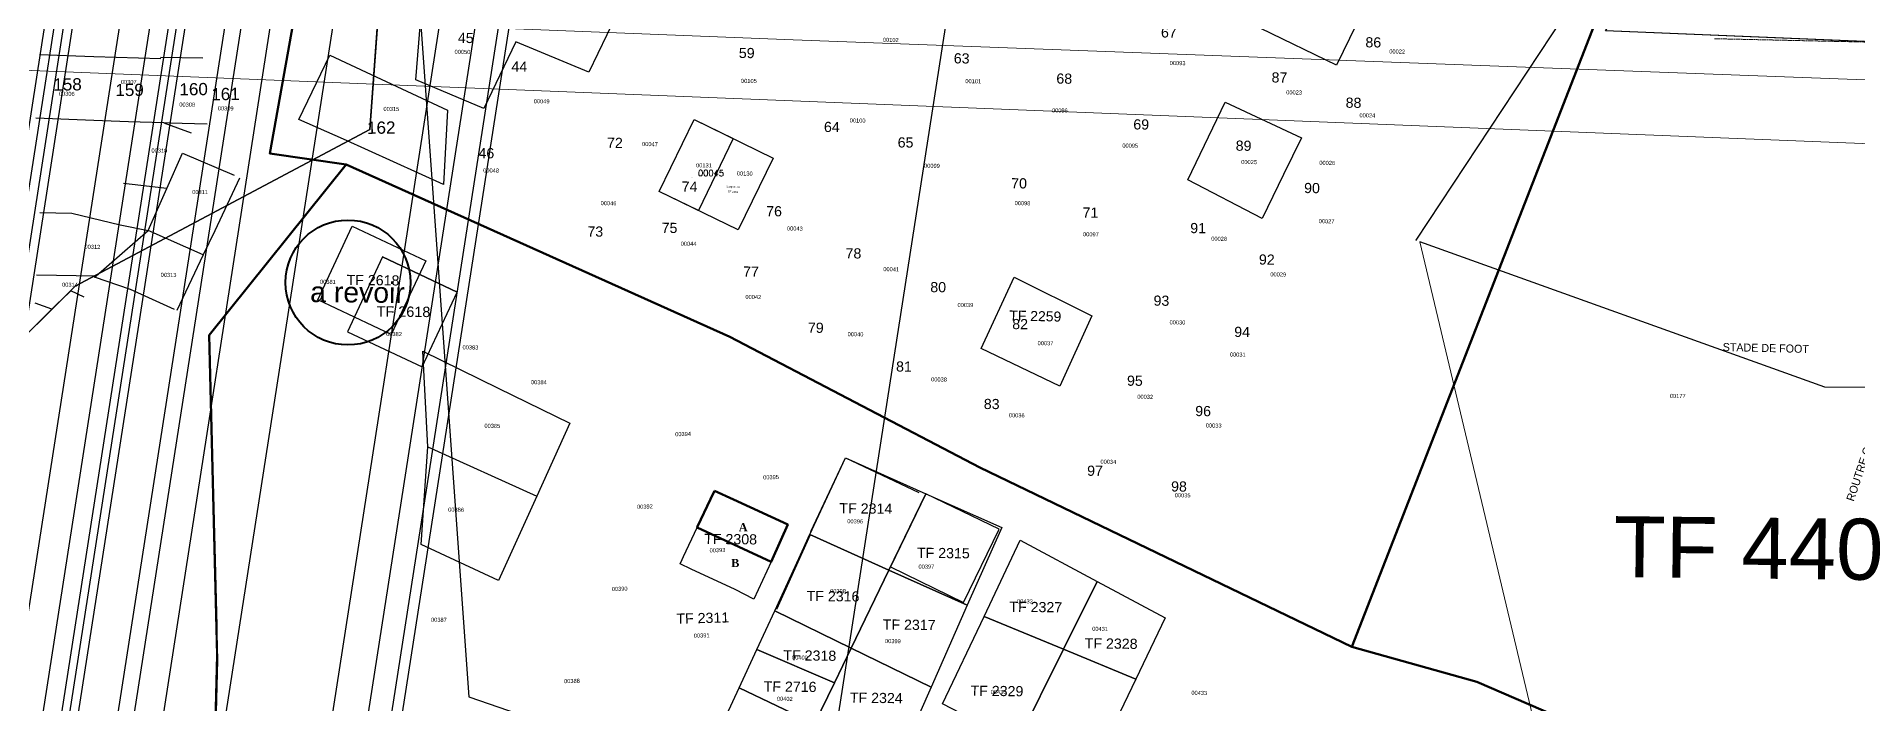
# Model space of a CAD drawing. Header units: metres. Extents: x 0 to 1324930, y 0 to 1631912.
# Drawn here: x 253412.4 to 253860.4, y 1628367.9 to 1628531.9 of the extents above; entities that cross this region are included whole.
import ezdxf
from ezdxf.enums import TextEntityAlignment as Align

# ---------------------------------------------------------------- set-up
doc = ezdxf.new("R2010")
doc.units = ezdxf.units.M
doc.header["$MEASUREMENT"] = 0
doc.linetypes.add('DGN Style 5', pattern=[0.071426, 0.030611, -0.040815])
for name, color, linetype in [('A_revoir_geometrie_aberrante', 7, 'Continuous'), ('A_revoir_niveau_0', 7, 'Continuous'), ('historique_numero_parcelle', 7, 'Continuous'), ('limites_parcelles', 7, 'Continuous'), ('limites_sections', 7, 'Continuous'), ('limites_tf', 7, 'Continuous'), ('numero_lot', 7, 'Continuous'), ('numero_parcelle', 7, 'Continuous'), ('toponymie', 7, 'Continuous')]:
    doc.layers.add(name, color=color, linetype=linetype)
for name, color, linetype, lineweight in [('ASSIETTE IMMAT', 7, 'Continuous', 0), ('Bat-dur', 7, 'Continuous', 0), ('Div_Cont', 7, 'Continuous', 0), ('emprise_ht_pik_rufisque', 7, 'Continuous', 0), ('Limite L D TF', 5, 'Continuous', 13), ('Limite M  et R TF', 1, 'Continuous', 30), ('LimiteTF', 4, 'Continuous', 13), ('Légendes', 7, 'Continuous', 0), ('Numero_TF', 7, 'Continuous', 0), ('POTEAU H.T', 1, 'Continuous', 30), ('ROUTE BITUME', 4, 'Continuous', 30), ('superficie occpee par la SENELEC', 6, 'Continuous', 40)]:
    doc.layers.add(name, color=color, linetype=linetype, lineweight=lineweight)
doc.layers.add('Lignes HT Vectorisées', color=6, linetype='Continuous', lineweight=0, true_color=0xff00ff)
doc.styles.add('CovaListArial', font='FANCY.shx', dxfattribs={"height": 2.116667})
doc.styles.get("Standard").update_dxf_attribs({"font": 'txt.shx'})
doc.styles.add('Style-Arial', font='arial.ttf')
doc.styles.add('Style-Bodoni MT', font='BOD_R.TTF')
doc.styles.add('Style-txt', font='txt.shx')
pattern_1 = [(45, (36.67852, -6.89012), (-0.06187319, 0.06187319), [])]

# ---------------------------------------------------------------- blocks, each defined once
blk = doc.blocks.new('*U86')
at = {"layer": 'LimiteTF', "color": 5, "linetype": 'Continuous', "lineweight": 30}
for p, q in [((-2.795924, 9.377816), (-1.300355, 11.471031)), ((-1.300355, 11.471031), (-1.18072, 11.505284)), ((-1.180721, 11.505284), (11.887851, 6.092053)), ((-7.882678, 0.965442), (-2.800132, 9.371423)), ((11.877272, 5.903575), (10.074816, 5.384165)), ((10.040383, 5.366438), (-1.650024, -3.901211)), ((-8.478423, 0.224024), (-7.890358, 0.954473)), ((-11.943946, -9.587295), (-8.494838, 0.194568)), ((-6.309421, -11.50523), (-11.88022, -9.715757))]:
    blk.add_line(p, q, dxfattribs=at)
at = {"layer": 'LimiteTF', "color": 5, "linetype": 'Continuous', "lineweight": 30, "flags": 128}
blk.add_lwpolyline([(-1.716286, -3.922762), (-2.69315, -3.8823), (-2.69315, -3.8823), (-6.188048, -11.451939)], dxfattribs=at)
at = {"layer": 'LimiteTF', "color": 5, "linetype": 'Continuous', "lineweight": 30, "extrusion": (0, 0, -1)}
for centre, start, end in [((2.714558, 9.319682), 31.158609, 35.545201), ((-11.849582, 5.999665), 112.500193, 253.924715), ((8.400529, 0.161314), 19.422769, 38.836618), ((1.712147, -3.822848), 231.594142, 272.371842), ((11.849637, -9.620549), 287.80825, 19.422769)]:
    blk.add_arc(centre, 0.1, start, end, dxfattribs=at)
at = {"layer": 'LimiteTF', "color": 5, "linetype": 'Continuous', "lineweight": 30}
blk.add_arc((10.102506, 5.288075), 0.1, 106.075285, 128.405858, dxfattribs=at)
blk = doc.blocks.new('*U87')
at = {"layer": 'LimiteTF', "color": 5, "linetype": 'Continuous', "lineweight": 30}
for p, q in [((-5.654, -4.012), (-0.324, 4.33)), ((5.654, 0.687), (4.45, -4.33)), ((4.45, -4.33), (-5.654, -4.012))]:
    blk.add_line(p, q, dxfattribs=at)
blk = doc.blocks.new('*U88')
at = {"layer": 'LimiteTF', "color": 5, "linetype": 'Continuous', "lineweight": 30}
for p, q in [((-11.35945, -5.2785), (-2.27945, 8.7825)), ((6.24155, 3.5905), (-2.28145, 8.7845)), ((11.33455, 1.6155), (6.24155, 3.5885)), ((11.35955, 1.6235), (7.70655, -8.7625)), ((-1.26745, -8.7845), (-11.26645, -5.3175)), ((7.70655, -8.7625), (-1.26745, -8.7845))]:
    blk.add_line(p, q, dxfattribs=at)
blk = doc.blocks.new('*U85')
at = {"layer": 'LimiteTF', "color": 5, "linetype": 'Continuous', "lineweight": 30, "xscale": 10, "yscale": 10, "zscale": 10, "rotation": 359.3981}
for name, p in [('*U86', (96.339031, -0.393689)), ('*U88', (-102.315849, -12.475498)), ('*U87', (-112.926739, 26.953145))]:
    blk.add_blockref(name, p, dxfattribs=at)
blk = doc.blocks.new('*U91')
at = {"layer": 'Numero_TF', "color": 4, "linetype": 'Continuous', "lineweight": 30}
for p, q in [((-13.301083, -4.795525, -0.000028), (-4.800456, 13.306175, -0.000028)), ((-4.800456, 13.306175, -0.000028), (13.301139, 4.795549, -0.000028)), ((13.301139, 4.795549, -0.000028), (4.800513, -13.306151, -0.000028)), ((4.800513, -13.306151, -0.000028), (-13.301083, -4.795525, -0.000028))]:
    blk.add_line(p, q, dxfattribs=at)
at = {"layer": 'Numero_TF', "color": 4, "linetype": 'Continuous', "lineweight": 0, "style": 'Style-Arial'}
blk.add_text('TF 2618', height=2.5, rotation=359.3981, dxfattribs=at).set_placement((-6.199293, 1.37186, -0.000028), align=Align.TOP_LEFT)
blk = doc.blocks.new('*U92')
at = {"layer": 'Numero_TF', "color": 4, "linetype": 'Continuous', "lineweight": 30}
for p, q in [((-13.301178, -9.050845, -0.000028), (-4.800552, 9.050855, -0.000028)), ((-4.800552, 9.050855, -0.000028), (13.301149, 0.550229, -0.000028))]:
    blk.add_line(p, q, dxfattribs=at)
at = {"layer": 'Numero_TF', "color": 4, "linetype": 'Continuous', "lineweight": 0, "style": 'Style-Arial'}
blk.add_text('TF 2314', height=2.5, rotation=359.3981, dxfattribs=at).set_placement((-6.244648, -2.052617, -0.000028), align=Align.TOP_LEFT)
blk = doc.blocks.new('*U90')
at = {"layer": 'Numero_TF', "color": 4, "linetype": 'Continuous', "lineweight": 30}
for name, p in [('*U91', (-60.6442, 24.2283)), ('*U92', (60.64415, -28.48365))]:
    blk.add_blockref(name, p, dxfattribs=at)
blk = doc.blocks.new('*U103')
at = {"lineweight": 0, "ltscale": 10}
h = blk.add_hatch(dxfattribs=at)
h.set_pattern_fill('ANSI31', color=2, pattern_type=2)
h.set_pattern_definition(pattern_1)
h.paths.add_polyline_path([(4.94, -2.412), (-2.145, -8.585), (-0.574, -9.206), (1.715, -7.211)])
h.paths.add_polyline_path([(0.482, -6.761), (0.482, -6.783), (0.482, -6.806), (0.391, -6.837), (0.393, -7.107, -0.416456), (0.414, -7.128, -1), (0.373, -7.128, -0.411975), (0.393, -7.107), (0.391, -6.837), (0.301, -6.868), (0.3, -6.845), (0.3, -6.822)])
h.paths.add_polyline_path([(0.672, -6.637), (1.687, -6.629), (1.685, -6.315), (0.669, -6.322)], flags=9)
h = blk.add_hatch(dxfattribs=at)
h.set_pattern_fill('ANSI31', color=2, pattern_type=2)
h.set_pattern_definition(pattern_1)
h.paths.add_polyline_path([(1.283, -7.854), (1.715, -7.211), (-0.574, -9.206), (-0.358, -9.291)])
h = blk.add_hatch(dxfattribs=at)
h.set_pattern_fill('ANSI31', color=2, pattern_type=2)
h.set_pattern_definition(pattern_1)
h.paths.add_polyline_path([(0.838, -8.517), (1.283, -7.854), (-0.358, -9.291), (-0.141, -9.377)])
h = blk.add_hatch(dxfattribs=at)
h.set_pattern_fill('ANSI31', color=2, pattern_type=2)
h.set_pattern_definition(pattern_1)
h.paths.add_polyline_path([(0.7, -8.722), (0.838, -8.517), (-0.141, -9.377), (0.094, -9.469)])
at = {"color": 2, "lineweight": 0, "ltscale": 10, "flags": 128}
for points in [[(1.302, 7.506), (-1.336, 8.97), (-0.874, 8.838), (-0.974, 8.669)], [(3.849, 5.167), (6.767, 3.974), (6.518, 4.194), (6.438, 4.043)]]:
    blk.add_lwpolyline(points, dxfattribs=at)
for points in [[(-0.132, 4.963), (-4.986, -7.463), (0.094, -9.469), (0.7, -8.722), (6.186, -0.559), (2.13, 4.775), (0.716, 5.209), (0.386, 4.827), (-0.132, 4.963)], [(2.952, 3.695), (2.13, 4.775), (0.716, 5.209), (0.386, 4.827), (-0.132, 4.963), (-3.081, -2.587), (-2.329, -1.333), (-0.811, -2.417), (2.952, 3.695)], [(3.292, 4.247), (3.663, 4.078), (-0.466, -2.658), (0.125, -3.103), (-1.102, -5.151), (-1.089, -5.877), (-1.677, -6.082), (-4.129, -4.331), (-2.329, -1.333), (-0.811, -2.417), (3.292, 4.247)], [(3.216, 3.348), (-0.466, -2.658), (0.125, -3.103), (-1.102, -5.151), (-1.089, -5.877), (-1.677, -6.082), (-3.843, -4.536), (-4.986, -7.463), (-2.145, -8.585), (0.094, -9.469), (0.7, -8.722), (4.94, -2.412), (6.186, -0.559), (3.216, 3.348)]]:
    blk.add_lwpolyline(points, close=True, dxfattribs=at)
at = {"layer": 'Bat-dur', "color": 2, "lineweight": 0, "ltscale": 10, "flags": 128}
for points in [[(-2.244, 5.545), (-1.992, 6.401), (-1.766, 6.888), (0.834, 5.364), (0.674, 4.997), (0.321, 4.845), (-0.133, 4.961), (-2.244, 5.545)], [(-2.244, 5.545), (-1.992, 6.401), (-1.766, 6.888), (0.834, 5.364), (0.674, 4.997), (0.321, 4.845), (-0.133, 4.961), (-2.244, 5.545)], [(-2.244, 5.545), (-1.992, 6.401), (-1.766, 6.888), (0.834, 5.364), (0.674, 4.997), (0.321, 4.845), (-0.133, 4.961), (-2.244, 5.545)], [(-1.964, 5.468), (-0.133, 4.961)]]:
    blk.add_lwpolyline(points, dxfattribs=at)
at = {"layer": 'POTEAU H.T', "color": 2, "lineweight": 0, "ltscale": 10, "const_width": 0.03, "flags": 128}
for points in [[(7.365, -0.3), (-4.028, -10.225)], [(7.365, -2.289), (-1.744, -10.225)], [(-1.426, -10.225), (7.365, -2.532)], [(7.365, -2.782), (-1.107, -10.225)], [(0.851, -10.225), (7.365, -4.525)]]:
    blk.add_lwpolyline(points, dxfattribs=at)
at = {"layer": 'ROUTE BITUME', "color": 2, "lineweight": 0, "ltscale": 10, "flags": 128}
for points in [[(-2.815, 10.24), (-0.768, 9.122), (3.276, 6.945), (7.365, 5.075)], [(7.365, 4.088), (2.889, 6.156), (-1.159, 8.278), (-3.224, 9.428)], [(-3.125, 9.588), (-1.067, 8.439), (2.955, 6.325), (7.365, 4.286)], [(7.365, 3.295), (2.607, 5.485), (-1.461, 7.623), (-2.549, 8.206), (-3.592, 8.787)], [(-2.472, 7.846), (-3.254, 4.807), (-4.01, 1.999), (-4.533, -0.048), (-5.658, -4.345), (-7.38, -10.225)], [(-6.755, -10.225), (-5.137, -4.589), (-4.069, -0.456), (-3.467, 1.873), (-2.761, 4.608), (-2.059, 7.324)]]:
    blk.add_lwpolyline(points, dxfattribs=at)
at = {"layer": 'ROUTE BITUME', "color": 2, "lineweight": 0, "ltscale": 10}
for centre, radius, start, end in [((-3.263, 7.864), 0.792, 358.6804, 25.6143), ((-1.172, 6.298), 1.356, 102.3012, 130.8488)]:
    blk.add_arc(centre, radius, start, end, dxfattribs=at)
at = {"color": 2, "lineweight": 0, "char_height": 0.14739, "width": 3.72528, "attachment_point": 1}
for s, insert, rotation in [('\\fTimes New Roman|b0|i0|c00|p23;RN1 VERS DAKAR', (-0.282, 8.645), 330.9169), ('\\fTimes New Roman|b0|i0|c00|p23;ROUTE BITUMEE', (-2.957, 5.07), 75.4671), ('\\fTimes New Roman|b0|i0|c00|p23;RN1 VERS THIES', (3.958, 5.342), 337.9525), ('\\fTimes New Roman|b0|i0|c00|p23;ROUTE BITUMEE', (-5.111, -2.96), 75.4671)]:
    blk.add_mtext(s, dxfattribs=dict(at, insert=insert, rotation=rotation))
at = {"color": 2, "lineweight": 0, "char_height": 0.21167, "attachment_point": 4, "line_spacing_factor": 0.6, "style": 'CovaListArial'}
for s, insert in [('\\fArial|b0|i0|c00|p39;B.3', (0.74, 5.402)), ('\\fArial|b0|i0|c00|p39;B.1', (-0.15, 5.109)), ('\\fArial|b0|i0|c00|p39;B.4', (2.201, 4.982)), ('\\fArial|b0|i0|c00|p39;B.2', (0.49, 4.64)), ('\\fArial|b0|i0|c00|p39;B.5', (6.278, -0.436)), ('\\fArial|b0|i0|c00|p39;B.6', (5.033, -2.289)), ('\\fArial|b0|i0|c00|p39;B.10', (-5.493, -7.593)), ('\\fArial|b0|i0|c00|p39;B.7', (0.948, -8.573)), ('\\fArial|b0|i0|c00|p39;B.9', (-2.784, -8.675)), ('\\fArial|b0|i0|c00|p39;B.8', (0.31, -9.426))]:
    blk.add_mtext(s, dxfattribs=dict(at, insert=insert))
at = {"color": 2, "lineweight": 0, "char_height": 0.30001, "attachment_point": 7, "line_spacing_factor": 0.6}
for s, insert, rotation in [('\\fArial|b0|i0|c00|p39;surface restante (b)', (-0.693, -0.483), 65.2126), ('\\fArial|b0|i0|c00|p39;surface empietée (a)', (0.977, -6.417), 39.649)]:
    blk.add_mtext(s, dxfattribs=dict(at, insert=insert, rotation=rotation))
at = {"color": 2, "lineweight": 0, "attachment_point": 7, "line_spacing_factor": 0.6}
for s, insert, char_height in [('\\fArial|b0|i0|c00|p39;surface restante (b)', (0.633, -1.528), 0.30001), ('\\fArial|b0|i0|c00|p39;Echelle 1/250', (-2.598, -9.748), 0.2)]:
    blk.add_mtext(s, dxfattribs=dict(at, insert=insert, char_height=char_height))
at = {"layer": 'Légendes', "color": 2, "lineweight": 0, "attachment_point": 1}
for s, insert, char_height, width, rotation in [('\\fTimes New Roman|b0|i0|c00|p23;TF 2759R', (-1.835, 5.781), 0.2, 22.35169, 0.4383), ('\\fTimes New Roman|b0|i0|c00|p23;TF 2400', (-2.452, 5.116), 0.30001, 22.35169, 0.4383), ('\\fTimes New Roman|b0|i0|c00|p23;TF 2400', (-6.398, 0.382), 0.30001, 22.35169, 0.4383), ('\\fTimes New Roman|b0|i0|c00|p23;TF 613', (5.192, -2.642), 0.30001, 22.35169, 0.4383), ('\\fTimes New Roman|b0|i0|c00|p23;TF 2160', (-2.951, -3.541), 0.45001, 5.58792, 0.4383), ('\\fTimes New Roman|b0|i0|c00|p23;LIGNE HAUTE TENSION', (2.373, -7.265), 0.22108, 5.58792, 40.8382), ('\\fTimes New Roman|b0|i0|c00|p23;TF 500R', (-4.777, -8.555), 0.2, 22.35169, 0.4383)]:
    blk.add_mtext(s, dxfattribs=dict(at, insert=insert, char_height=char_height, width=width, rotation=rotation))
at = {"layer": 'superficie occpee par la SENELEC', "color": 2, "lineweight": 0, "insert": (0.732, -6.405), "char_height": 0.14739, "width": 3.72528, "attachment_point": 1, "rotation": 0.4383}
blk.add_mtext('\\fTimes New Roman|b0|i0|c00|p23;1037,11m²', dxfattribs=at)
blk = doc.blocks.new('*U102')
at = {"layer": 'Limite L D TF', "color": 2, "linetype": 'Continuous', "lineweight": 0}
for p, q in [((-14.975963, -5.824768), (-5.892038, 8.242311)), ((-5.8694, 8.25075), (2.6536, 3.05675)), ((2.6536, 3.05675), (7.7466, 1.08275)), ((7.7466, 1.08275), (4.0936, -9.30325)), ((-14.8794, -5.85825), (-11.6954, -18.62825)), ((-4.8804, -9.32525), (-14.8794, -5.85825)), ((4.0936, -9.30325), (-4.8804, -9.32525)), ((-0.9804, -9.32225), (-2.5624, -20.76625))]:
    blk.add_line(p, q, dxfattribs=at)
at = {"layer": 'Limite L D TF', "color": 2, "linetype": 'Continuous', "lineweight": 0, "flags": 128}
blk.add_lwpolyline([(11.134874, 14.529375), (7.1186, 7.88375), (7.7126, 7.44175), (6.4986, 5.38675), (6.5156, 4.66075), (5.8856, 4.45175), (3.747502, 5.985277), (2.635478, 3.067794), (2.6536, 3.05675), (7.732369, 1.088266), (8.3216, 1.82775), (13.4026, 10.24575), (14.937218, 12.447482), (11.134874, 14.529375)], close=True, dxfattribs=at)
at = {"layer": 'Limite L D TF', "color": 2, "linetype": 'Continuous', "lineweight": 0}
blk.add_3dface([(-5.038501, 7.722157), (-10.3694, -0.62125), (-0.2654, -0.93925), (0.938998, 4.07941)], dxfattribs=at)
blk.add_3dface([(-5.038501, 7.722157), (-10.3694, -0.62125), (-0.2654, -0.93925), (0.938998, 4.07941)], dxfattribs=at)
at = {"layer": 'Limite M  et R TF', "color": 2, "linetype": 'Continuous', "lineweight": 0}
for p, q in [((-10.3694, -0.62125), (-5.038501, 7.722157)), ((2.6286, 3.04975), (0.938998, 4.07941)), ((2.6286, 3.04775), (2.0266, 3.43475)), ((7.7216, 1.07475), (2.6286, 3.04775)), ((-0.2654, -0.93925), (-10.3694, -0.62125))]:
    blk.add_line(p, q, dxfattribs=at)
at = {"layer": 'ROUTE BITUME', "color": 2, "lineweight": 0, "ltscale": 10, "rotation": 0.3633}
blk.add_blockref('*U103', (7.567589, 10.544182), dxfattribs=at)
at = {"layer": 'Numero_TF', "color": 2, "linetype": 'Continuous', "lineweight": 0, "style": 'Style-Arial'}
blk.add_text('TF 440', height=1.5, dxfattribs=at).set_placement((-10.031699, -14.053197))

msp = doc.modelspace()

# ---------------------------------------------------------------- linework, layer by layer
at = {"layer": 'A_revoir_geometrie_aberrante'}
for p in [(253818.61986, 1630923.38749), (253783.36023, 1630905.73622), (253836.71626, 1630891.34258), (253814.74338, 1630885.17909), (253827.94962, 1630881.20231), (253782.48128, 1630855.73806), (253817.74311, 1630841.65067), (253797.24446, 1630828.58239), (253772.91621, 1630823.75877), (253990.77553, 1630812.68852), (253990.77547, 1630812.68846), (253832.15824, 1630762.91725), (253758.56079, 1630716.32), (253767.09052, 1630682.50395), (253854.39451, 1630680.82364), (253862.27647, 1630677.74937), (253858.70299, 1630671.267), (253842.95258, 1630663.93894), (253774.846, 1630654.88448)]:
    msp.add_line(p, (0, 0), dxfattribs=at)
at = {"layer": 'A_revoir_niveau_0', "color": 2, "linetype": 'DGN Style 5', "lineweight": 0}
msp.add_line((253825.11417, 1628531.36988), (253928.95517, 1628529.09232), dxfattribs=at)
at = {"layer": 'A_revoir_niveau_0', "color": 3, "lineweight": 30, "flags": 128}
msp.add_lwpolyline([(253579.176, 1628420.225), (253583.88319, 1628418.10162), (253597.20275, 1628411.92376), (253593.1012, 1628402.77067), (253588.89427, 1628393.56812), (253584.27512, 1628395.90769), (253573.46117, 1628400.97488), (253570.711, 1628402.29342), (253571.20861, 1628403.35536), (253571.54772, 1628404.07976), (253574.89082, 1628411.21699), (253578.21723, 1628418.15661), (253579.176, 1628420.225)], close=True, dxfattribs=at)
at = {"layer": 'ASSIETTE IMMAT', "color": 2, "linetype": 'Continuous', "lineweight": 30, "flags": 128}
msp.add_lwpolyline([(253586.88245, 1628344.94237), (253577.64234, 1628342.5482), (253575.7087, 1628321.29512), (253521.85334, 1628279.1333), (253449.96192, 1628232.9562), (253436.15283, 1628245.34643), (253445.15653, 1628290.27974), (253359.26194, 1628339.88488), (253375.46398, 1628424.66121), (253421.9245, 1628470.51299), (253494.38577, 1628509.03522), (253498.00609, 1628558.81881), (253499.64545, 1628581.02), (253466.43506, 1628620.07379), (253446.12102, 1628685.59197), (253503.84144, 1628578.41673), (253518.73188, 1628369.53538), (253588.98424, 1628345.37823)], dxfattribs=at)
at = {"layer": 'Div_Cont', "color": 1, "lineweight": 53, "ltscale": 999.816533, "flags": 128}
msp.add_lwpolyline([(253579.176, 1628420.225), (253578.21724, 1628418.1566), (253575.00778, 1628411.46664), (253574.89084, 1628411.21699), (253593.10121, 1628402.77067), (253593.44218, 1628403.51652), (253597.20276, 1628411.92375), (253583.8832, 1628418.10162), (253579.176, 1628420.225)], close=True, dxfattribs=at)
at = {"layer": 'emprise_ht_pik_rufisque', "color": 1}
msp.add_line((253925.76349, 1628503.0131), (253210.75441, 1628531.52534), dxfattribs=at)
at = {"layer": 'Lignes HT Vectorisées', "color": 5, "flags": 128}
msp.add_lwpolyline([(252238.11574, 1628531.22831), (252321.66409, 1628595.65976), (252410.12055, 1628620.07157), (252571.30276, 1628537.02192), (252902.60468, 1628559.74173), (253211.37429, 1628546.51252), (253598.51754, 1628531.07451), (253921.49096, 1628519.00911), (254251.54553, 1628795.95567)], dxfattribs=at)
at = {"layer": 'limites_parcelles'}
for p, q in [((253505.75195, 1628521.2419), (253507.65174, 1628545.19087)), ((253558.33781, 1628544.10207), (253548.26969, 1628523.14818)), ((253740.25025, 1628541.38414), (253732.23834, 1628524.86857)), ((253732.23834, 1628524.86857), (253713.57334, 1628533.88286)), ((253413.16192, 1628527.46765), (253426.53133, 1628527.02465)), ((253426.53133, 1628527.02465), (253443.02674, 1628526.50675)), ((253476.97636, 1628511.51074), (253484.58307, 1628527.31965)), ((253484.58307, 1628527.31965), (253494.74057, 1628522.57225)), ((253530.31861, 1628530.6251), (253522.43793, 1628514.22816)), ((253548.26969, 1628523.14818), (253530.31861, 1628530.6251)), ((253442.94444, 1628526.83195), (253453.29495, 1628526.66265)), ((253494.74057, 1628522.57225), (253513.52589, 1628513.83834)), ((253522.43793, 1628514.22816), (253505.75195, 1628521.2419)), ((253513.52589, 1628513.83834), (253512.52588, 1628495.50573)), ((253695.65619, 1628496.69169), (253704.83442, 1628515.73496)), ((253704.83442, 1628515.73496), (253723.58275, 1628507.03978)), ((253426.53133, 1628511.27354), (253412.26332, 1628511.82424)), ((253435.03043, 1628510.94544), (253426.53133, 1628511.27354)), ((253443.70198, 1628510.6716), (253435.03043, 1628510.94544)), ((253443.70198, 1628510.6716), (253450.46224, 1628508.19954)), ((253445.08454, 1628510.62794), (253443.70198, 1628510.6716)), ((253454.41044, 1628510.35204), (253445.14804, 1628510.62604)), ((253487.95117, 1628506.63864), (253476.97636, 1628511.51074)), ((253512.52588, 1628495.50573), (253487.95117, 1628506.63864)), ((253723.58275, 1628507.03978), (253719.17819, 1628497.9562)), ((253444.46724, 1628494.56023), (253448.31625, 1628503.2141)), ((253448.31625, 1628503.2141), (253461.07145, 1628497.84353)), ((253444.46724, 1628494.56023), (253433.78863, 1628495.73463)), ((253462.38115, 1628497.12313), (253456.25605, 1628484.10562)), ((253713.92552, 1628487.13155), (253695.65619, 1628496.69169)), ((253719.17819, 1628497.9562), (253713.92552, 1628487.13155)), ((253439.90314, 1628484.24142), (253444.46724, 1628494.56023)), ((253413.21212, 1628488.64122), (253421.07022, 1628488.48253)), ((253421.07022, 1628488.48253), (253432.97653, 1628485.62502)), ((253427.10403, 1628473.10347), (253439.90314, 1628484.24142)), ((253432.97653, 1628485.62502), (253439.90314, 1628484.24142)), ((253453.44165, 1628478.20491), (253439.90314, 1628484.24142)), ((253456.25605, 1628484.10562), (253453.44294, 1628478.20762)), ((253453.44165, 1628478.20491), (253446.94274, 1628464.57931)), ((253453.44294, 1628478.20762), (253453.44165, 1628478.20491)), ((253412.42512, 1628473.31741), (253427.10403, 1628473.10347)), ((253420.87972, 1628469.40071), (253416.19662, 1628464.83661)), ((253424.17383, 1628467.81321), (253420.87972, 1628469.40071)), ((253426.67755, 1628472.73235), (253427.10403, 1628473.10347)), ((253435.56553, 1628469.69171), (253426.67755, 1628472.73235)), ((253446.36054, 1628464.82341), (253435.56553, 1628469.69171)), ((253416.19662, 1628464.83661), (253412.06912, 1628466.38441)), ((253508.64712, 1628431.04639), (253507.4414, 1628454.58076)), ((253507.4414, 1628454.58076), (253525.98021, 1628445.47518)), ((253525.98021, 1628445.47518), (253543.58904, 1628436.82645)), ((253543.58904, 1628436.82645), (253535.46561, 1628418.9276)), ((253507.06371, 1628407.02314), (253508.66085, 1628431.04018)), ((253508.66085, 1628431.04018), (253508.64712, 1628431.04639)), ((253508.66085, 1628431.04018), (253535.46561, 1628418.9276)), ((253535.46561, 1628418.9276), (253526.02129, 1628398.12654)), ((253526.02129, 1628398.12654), (253507.06371, 1628407.02314))]:
    msp.add_line(p, q, dxfattribs=at)
at = {"layer": 'limites_sections', "color": 112, "linetype": 'Continuous', "lineweight": 40, "flags": 128}
msp.add_lwpolyline([(253797.54557, 1628539.69914), (253736.00732, 1628381.87538), (253644.43714, 1628425.9811), (253582.98829, 1628458.10249), (253488.58964, 1628500.41443), (253469.82084, 1628503.17614), (253479.03706, 1628554.98513), (253296.18444, 1628717.17928), (253279.13654, 1628744.45583), (253263.79345, 1628773.4373), (253250.15887, 1628785.95727), (253223.52056, 1628793.26041), (253348.98944, 1629069.9971), (253421.60226, 1629028.13606), (253474.16916, 1628998.40229), (253570.65522, 1628943.91608), (253742.5859, 1628844.83871), (253891.31746, 1628762.51784), (253857.92109, 1628652.65223), (253797.54557, 1628539.69914)], close=True, dxfattribs=at)
at = {"layer": 'limites_sections', "color": 112, "linetype": 'Continuous', "lineweight": 40, "extrusion": (-1.87173e-09, -9.63983e-10, 1), "elevation": -0.00205, "flags": 128}
msp.add_lwpolyline([(253469.82084, 1628503.17614), (253488.58964, 1628500.41443), (253454.87949, 1628458.45481), (253455.86901, 1628419.14669), (253456.67725, 1628387.03977), (253456.72541, 1628385.12663), (253456.8268, 1628378.59077), (253456.09285, 1628349.73443), (253454.03286, 1628268.7428), (253388.28287, 1628177.21207), (253374.26849, 1628101.94024), (253305.37539, 1628033.50285), (252724.25043, 1628275.00653), (252729.81031, 1628341.80532), (252735.30242, 1628407.78978), (252753.24186, 1628623.32182), (252721.72186, 1628619.43782), (252719.11116, 1628633.48746), (252714.79736, 1628656.70232), (252707.87286, 1628693.96682), (252708.1785, 1628714.65705), (252708.49991, 1628736.41507), (252708.92257, 1628765.02786), (252709.54665, 1628807.27601), (252710.02398, 1628836.27541), (252766.51681, 1628874.56219), (252777.80737, 1628875.20736), (252792.59454, 1628876.05234), (252806.68043, 1628876.85725), (252821.79945, 1628877.72119), (252840.09874, 1628878.76687), (252853.87009, 1628879.5538), (252869.67308, 1628880.45683), (252881.50225, 1628881.13278), (252890.23491, 1628881.63179), (252896.72449, 1628882.00262), (252900.6388, 1628882.2263), (252915.41934, 1628884.05997), (252947.8723, 1628888.08609), (252995.1058, 1628893.94587), (253038.77185, 1628895.22744), (253072.39909, 1628896.21438), (253084.09137, 1628889.07052), (253103.78085, 1628877.04045), (253120.36733, 1628866.90627), (253135.16261, 1628857.86651), (253140.02365, 1628843.37896), (253144.88469, 1628828.89142), (253158.88819, 1628822.54624), (253184.20263, 1628811.07591), (253223.52056, 1628793.26041), (253250.15887, 1628785.95727), (253263.79345, 1628773.4373), (253279.13654, 1628744.45583), (253296.18444, 1628717.17928), (253350.96302, 1628668.58952), (253387.61075, 1628636.0822), (253479.03706, 1628554.98513), (253469.82084, 1628503.17614)], close=True, dxfattribs=at)
at = {"layer": 'limites_sections', "color": 112, "linetype": 'Continuous', "lineweight": 40, "extrusion": (8.39025e-08, 1.87893e-07, 1), "elevation": 0.32732, "flags": 128}
msp.add_lwpolyline([(254262.03261, 1628116.19268), (254166.41826, 1628175.61859), (254127.46815, 1628196.62724), (254111.3613, 1628174.17081), (254032.48387, 1628219.15291), (253942.25835, 1628268.6873), (253897.9434, 1628292.24873), (253879.12759, 1628301.60979), (253837.10318, 1628319.10065), (253836.32341, 1628343.15576), (253766.75744, 1628373.2026), (253736.00732, 1628381.87538), (253797.54557, 1628539.69914), (253857.92109, 1628652.65223), (253891.31746, 1628762.51784), (253949.11819, 1628726.58373), (253998.55698, 1628699.30707), (254169.03575, 1628626.00115), (254244.31396, 1628604.77554), (254450.41717, 1628512.2488), (254530.32279, 1628477.17319), (254381.88501, 1628242.49828), (254262.03261, 1628116.19268)], close=True, dxfattribs=at)
at = {"layer": 'limites_sections', "color": 112, "lineweight": 40, "extrusion": (3.13226e-08, -1.22909e-08, 1), "elevation": -0.01207, "flags": 128}
msp.add_lwpolyline([(254381.88501, 1628242.49828), (254651.87611, 1628047.60303), (254649.15134, 1628042.15348), (254282.05672, 1627781.84877), (254258.71294, 1627753.64224), (254158.40289, 1627667.71999), (254016.92288, 1627730.1281), (253789.71707, 1627795.71888), (253560.79306, 1627891.44223), (253461.17819, 1627935.95099), (253423.02777, 1627967.74297), (253305.37539, 1628033.50285), (253374.26849, 1628101.94024), (253388.28287, 1628177.21207), (253454.03286, 1628268.7428), (253456.85853, 1628379.83858), (253454.87949, 1628458.45481), (253488.58964, 1628500.41443), (253582.98829, 1628458.10249), (253644.43714, 1628425.9811), (253736.00732, 1628381.87538), (253766.75744, 1628373.2026), (253836.32341, 1628343.15576), (253837.10318, 1628319.10065), (253879.12759, 1628301.60979), (253897.9434, 1628292.24873), (253942.25835, 1628268.6873), (254032.48387, 1628219.15291), (254111.3613, 1628174.17081), (254127.46815, 1628196.62724), (254166.41826, 1628175.61859), (254262.03261, 1628116.19268), (254381.88501, 1628242.49828)], close=True, dxfattribs=at)
at = {"layer": 'limites_tf', "color": 5, "linetype": 'Continuous', "lineweight": 30}
for p, q in [((253498.00601, 1628558.8176), (253494.38577, 1628509.03522)), ((253494.38577, 1628509.03522), (253421.9245, 1628470.51299)), ((253421.9245, 1628470.51299), (253375.46398, 1628424.66121))]:
    msp.add_line(p, q, dxfattribs=at)
at = {"layer": 'limites_tf', "color": 1, "linetype": 'Continuous', "lineweight": 30}
msp.add_line((253497.52145, 1628477.72864), (253515.91267, 1628469.08185), dxfattribs=at)
at = {"layer": 'limites_tf', "color": 5, "linetype": 'Continuous', "lineweight": 40}
msp.add_line((253602.66886, 1628409.44958), (253594.36039, 1628391.09395), dxfattribs=at)
at = {"layer": 'limites_tf', "color": 5, "linetype": 'Continuous', "lineweight": 30, "flags": 128}
msp.add_lwpolyline([(253612.81038, 1628381.52342), (253632.4616, 1628371.91845), (253624.20825, 1628353.25893), (253603.81614, 1628362.9428), (253608.67674, 1628372.98117), (253612.81038, 1628381.52342)], close=True, dxfattribs=at)
at = {"layer": 'limites_tf', "color": 1, "linetype": 'Continuous', "lineweight": 40}
msp.add_circle((253489.02685, 1628471.42631), 15.35942, dxfattribs=at)
at = {"layer": 'limites_tf', "color": 1, "linetype": 'Continuous', "lineweight": 30}
msp.add_3dface([(253574.18283, 1628511.47077), (253583.81004, 1628506.79738), (253575.21878, 1628489.13), (253565.59158, 1628493.80339)], dxfattribs=at)
at = {"layer": 'limites_tf', "color": 5, "linetype": 'Continuous', "lineweight": 30}
for points in [[(253574.18283, 1628511.47077), (253593.64157, 1628502.0208), (253585.05031, 1628484.35342), (253565.59158, 1628493.80339)], [(253488.88481, 1628459.33731), (253507.27603, 1628450.69052), (253515.91267, 1628469.08185), (253497.52145, 1628477.72864)], [(253602.66886, 1628409.44958), (253611.38131, 1628428.28717), (253631.19336, 1628419.4832), (253622.10565, 1628400.71051)], [(253631.19336, 1628419.4832), (253649.83236, 1628411.20974), (253641.36043, 1628392.05464), (253622.10565, 1628400.71051)], [(253622.47966, 1628401.4831), (253640.47953, 1628392.7594), (253649.19324, 1628410.7595), (253631.19336, 1628419.4832)], [(253593.99823, 1628390.72331), (253602.66886, 1628409.44958), (253622.10565, 1628400.71051), (253612.81038, 1628381.52342)], [(253645.49773, 1628389.33895), (253654.38214, 1628408.10362), (253673.32638, 1628397.93709), (253665.02251, 1628381.23908)], [(253622.10565, 1628400.71051), (253641.36043, 1628392.05464), (253632.4616, 1628371.91845), (253612.81038, 1628381.52342)], [(253673.32638, 1628397.93709), (253690.02762, 1628388.97275), (253682.80735, 1628373.86872), (253665.02251, 1628381.23908)], [(253589.60056, 1628381.22874), (253593.99823, 1628390.72331), (253612.81038, 1628381.52342), (253608.67674, 1628372.98117)], [(253635.30419, 1628367.82437), (253645.49773, 1628389.33895), (253665.02251, 1628381.23908), (253653.61523, 1628358.31477)], [(253585.22343, 1628371.75428), (253589.60056, 1628381.22874), (253608.67674, 1628372.98117), (253603.81614, 1628362.9428)], [(253682.80735, 1628373.86872), (253671.04719, 1628349.27163), (253653.61523, 1628358.31477), (253665.02251, 1628381.23908)], [(253574.84769, 1628349.33732), (253585.22343, 1628371.75428), (253603.81614, 1628362.9428), (253593.33686, 1628341.30929)]]:
    msp.add_3dface(points, dxfattribs=at)
at = {"layer": 'limites_tf', "color": 5, "lineweight": 30}
msp.add_3dface([(253652.87864, 1628472.75924), (253671.97846, 1628463.25044), (253664.12807, 1628445.92322), (253644.79599, 1628455.21446)], dxfattribs=at)

# ---------------------------------------------------------------- block references
at = {"layer": 'limites_tf', "color": 2, "linetype": 'Continuous', "lineweight": 0, "xscale": 10, "yscale": 10, "zscale": 10, "rotation": 359.3981}
msp.add_blockref('*U102', (253902.08903, 1628538.45786), dxfattribs=at)
at = {"layer": 'limites_tf', "color": 5, "linetype": 'Continuous', "lineweight": 30}
msp.add_blockref('*U85', (253968.22057, 1628545.90569), dxfattribs=at)
at = {"layer": 'numero_tf', "color": 4, "linetype": 'Continuous', "lineweight": 30}
msp.add_blockref('*U90', (253555.53771, 1628447.71997, 0.00003), dxfattribs=at)

# ---------------------------------------------------------------- texts
at = {"layer": 'ASSIETTE IMMAT', "color": 2, "linetype": 'Continuous', "lineweight": 30, "style": 'Style-Arial'}
msp.add_text('00386', height=1, rotation=359.3981, dxfattribs=at).set_placement((253513.68112, 1628416.09001), align=Align.TOP_LEFT)
at = {"layer": 'historique_numero_parcelle', "color": 7, "lineweight": 0, "style": 'Style-txt'}
msp.add_text('00045', height=1.499843, rotation=359.40223, dxfattribs=at).set_placement((253578.33313, 1628498.34061), align=Align.MIDDLE_CENTER)
at = {"layer": 'limites_tf', "color": 7, "linetype": 'Continuous', "lineweight": 40, "style": 'Style-Arial'}
msp.add_text('a revoir', height=5, rotation=359.3981, dxfattribs=at).set_placement((253479.75863, 1628471.63405), align=Align.TOP_LEFT)
at = {"layer": 'limites_tf', "color": 7, "linetype": 'Continuous', "lineweight": 40, "char_height": 2, "attachment_point": 1, "line_spacing_factor": 0.72}
for s, insert in [('\\fTimes New Roman|b1|i0|c00|p23;A', (253585.15473, 1628412.25363)), ('\\fTimes New Roman|b1|i0|c00|p23;B', (253583.28405, 1628403.45538))]:
    msp.add_mtext(s, dxfattribs=dict(at, insert=insert))
at = {"layer": 'numero_lot', "color": 7, "linetype": 'Continuous', "lineweight": 0, "style": 'Style-Arial'}
for s, p in [('45', (253517.99728, 1628530.31353)), ('67', (253690.95704, 1628531.65476)), ('86', (253741.2403, 1628529.22895)), ('59', (253587.10648, 1628526.61027)), ('63', (253639.97679, 1628525.28791)), ('44', (253531.17174, 1628523.2727)), ('68', (253665.21696, 1628520.31157)), ('87', (253718.15648, 1628520.59691)), ('88', (253736.37618, 1628514.37958)), ('64', (253608.04718, 1628508.42206)), ('69', (253684.15007, 1628509.04687)), ('72', (253554.68087, 1628504.51798)), ('65', (253626.18272, 1628504.61599)), ('89', (253709.3304, 1628503.81704)), ('46', (253523.06488, 1628501.99338)), ('74', (253573.05394, 1628493.75667)), ('70', (253654.10692, 1628494.57158)), ('90', (253726.16085, 1628493.40398)), ('76', (253593.83392, 1628487.70697)), ('71', (253671.65939, 1628487.3752)), ('73', (253549.85315, 1628482.71102)), ('75', (253568.12083, 1628483.6125)), ('91', (253698.1528, 1628483.55588)), ('78', (253613.36202, 1628477.35054)), ('92', (253715.04263, 1628475.81864)), ('77', (253588.16314, 1628472.85713)), ('80', (253634.20315, 1628469.03963)), ('93', (253689.12391, 1628465.70991)), ('79', (253604.09771, 1628459.05705)), ('82', (253654.36355, 1628459.95329)), ('94', (253708.97054, 1628458.02378)), ('81', (253625.78622, 1628449.51641)), ('95', (253682.59405, 1628446.02991)), ('83', (253647.36869, 1628440.30556)), ('96', (253699.37728, 1628438.5677)), ('97', (253672.781, 1628423.89185)), ('98', (253693.43427, 1628420.03193))]:
    msp.add_text(s, height=2.5, rotation=359.40223, dxfattribs=at).set_placement(p, align=Align.CENTER)
at = {"layer": 'numero_lot', "color": 7, "linetype": 'Continuous', "lineweight": 0, "char_height": 3.000341, "attachment_point": 1, "rotation": 0.6680839, "line_spacing_factor": 0.722892}
for s, insert in [('\\fArial|b0|i0|c00|p39;158', (253416.52707, 1628521.60292)), ('\\fArial|b0|i0|c00|p39;159', (253431.79027, 1628520.24233)), ('\\fArial|b0|i0|c00|p39;160', (253447.54797, 1628520.42609)), ('\\fArial|b0|i0|c00|p39;161', (253455.37772, 1628519.23525)), ('\\fArial|b0|i0|c00|p39;162', (253493.6969, 1628510.96904))]:
    msp.add_mtext(s, dxfattribs=dict(at, insert=insert))
at = {"layer": 'numero_parcelle', "color": 5, "style": 'Style-Arial'}
for s, p in [('00102', (253620.62487, 1628531.60442)), ('00050', (253515.25718, 1628528.66014)), ('00093', (253691.17385, 1628525.89158)), ('00105', (253585.71259, 1628521.51745)), ('00101', (253640.9058, 1628521.43927)), ('00049', (253534.73604, 1628516.51265)), ('00096', (253662.21226, 1628514.24949)), ('00100', (253612.46217, 1628511.78249)), ('00095', (253679.52562, 1628505.60834)), ('00131', (253574.66509, 1628500.75624)), ('00099', (253630.74395, 1628500.64285)), ('00048', (253522.30179, 1628499.49556)), ('00130', (253584.69447, 1628498.75012)), ('00098', (253653.02402, 1628491.4522)), ('00097', (253669.85058, 1628483.81148))]:
    msp.add_text(s, height=1, rotation=359.40223, dxfattribs=at).set_placement(p, align=Align.TOP_LEFT)
at = {"layer": 'numero_parcelle', "color": 5, "lineweight": 0, "style": 'Style-Arial'}
for s, rotation, p in [('00022', 359.40223, (253745.18588, 1628528.74883)), ('00306', 359.40223, (253417.91676, 1628518.34981)), ('00307', 359.40223, (253433.15755, 1628521.24902)), ('00023', 359.40223, (253719.83991, 1628518.67842)), ('00308', 359.40223, (253447.54217, 1628515.69643)), ('00309', 359.40223, (253457.01779, 1628514.7675)), ('00315', 359.40223, (253497.76391, 1628514.62218)), ('00024', 359.40223, (253737.85123, 1628513.036)), ('00047', 359.40223, (253561.37809, 1628505.97776)), ('00310', 359.40223, (253440.68459, 1628504.38231)), ('00025', 359.40223, (253708.76192, 1628501.56925)), ('00026', 359.40223, (253727.97733, 1628501.36876)), ('00311', 359.40223, (253450.72311, 1628494.2007)), ('00046', 359.40223, (253551.18745, 1628491.44304)), ('00027', 359.40223, (253727.82759, 1628487.01636)), ('00043', 359.40223, (253597.01511, 1628485.22332)), ('00028', 359.40223, (253701.39432, 1628482.69889)), ('00312', 359.40223, (253424.22447, 1628480.7235)), ('00044', 359.40223, (253570.87463, 1628481.47694)), ('00313', 359.40223, (253442.95718, 1628473.82163)), ('00041', 359.40223, (253620.71745, 1628475.21532)), ('00029', 359.40223, (253715.93113, 1628473.93484)), ('00314', 359.40223, (253418.70437, 1628471.40105)), ('00381', 359.3981, (253482.15527, 1628472.11237)), ('00042', 359.40223, (253586.8005, 1628468.39221)), ('00039', 359.40223, (253638.98263, 1628466.41238)), ('00030', 359.40223, (253691.14079, 1628462.13616)), ('00382', 359.3981, (253498.42239, 1628459.27578)), ('00383', 359.3981, (253517.22065, 1628455.98757)), ('00040', 359.40223, (253611.94582, 1628459.2304)), ('00037', 359.40223, (253658.6758, 1628457.02037)), ('00031', 359.40223, (253705.97338, 1628454.23026)), ('00384', 359.3981, (253534.04653, 1628447.42944)), ('00038', 359.40223, (253632.48141, 1628448.10713)), ('00032', 359.40223, (253683.20559, 1628443.84588)), ('00177', 359.40223, (253814.20577, 1628444.04661)), ('00036', 359.40223, (253651.60698, 1628439.29521)), ('00385', 359.3981, (253522.60191, 1628436.7032)), ('00394', 1.491421, (253569.5064, 1628434.61574)), ('00033', 359.40223, (253700.05475, 1628436.78018)), ('00395', 1.491421, (253591.13885, 1628424.00064)), ('00034', 359.40223, (253674.14716, 1628427.86395)), ('00035', 359.40223, (253692.41833, 1628419.6351)), ('00392', 1.491421, (253560.11408, 1628416.78177)), ('00396', 359.3981, (253611.85574, 1628413.23623)), ('00393', 1.491421, (253577.9707, 1628406.06837)), ('00397', 359.3981, (253629.37913, 1628402.08759)), ('00390', 1.491421, (253553.90507, 1628396.56488)), ('00398', 359.3981, (253607.63744, 1628396.07106)), ('00432', 359.3981, (253653.61619, 1628393.55432)), ('00387', 359.3981, (253509.45518, 1628389.01822)), ('00391', 1.491421, (253574.08141, 1628385.08994)), ('00399', 359.3981, (253621.13936, 1628383.76802)), ('00431', 359.3981, (253672.10318, 1628386.78648)), ('00400', 359.3981, (253598.2689, 1628379.73543)), ('00388', 1.491421, (253542.17429, 1628373.90281)), ('00430', 359.3981, (253647.14133, 1628371.27203)), ('00433', 359.3981, (253696.51019, 1628371.05045)), ('00402', 359.3981, (253594.54918, 1628369.5854))]:
    msp.add_text(s, height=1, rotation=rotation, dxfattribs=at).set_placement(p, align=Align.TOP_LEFT)
at = {"layer": 'numero_tf', "color": 4, "linetype": 'Continuous', "lineweight": 0, "style": 'Style-Arial'}
for s, height, rotation, p in [('TF 2618', 2.54, 359.3981, (253496.10023, 1628465.60338)), ('TF 2259', 2.460276, 358.6681, (253651.73513, 1628464.56162)), ('TF 2308', 2.5, 359.3981, (253576.66676, 1628409.65117)), ('TF 2315', 2.5, 359.3981, (253629.00093, 1628406.22815)), ('TF 2316', 2.5, 359.3981, (253601.85852, 1628395.61141)), ('TF 2327', 2.5, 359.3981, (253651.73816, 1628392.95951)), ('TF 2311', 2.5, 1.491421, (253569.7719, 1628390.01506)), ('TF 2317', 2.5, 359.3981, (253620.59311, 1628388.6033)), ('TF 2328', 2.5, 359.3981, (253670.2739, 1628383.96828)), ('TF 2318', 2.5, 359.3981, (253596.15479, 1628381.03108)), ('TF 2716', 2.5, 359.3981, (253591.29857, 1628373.37111)), ('TF 2324', 2.5, 359.3981, (253612.50067, 1628370.60734)), ('TF 2329', 2.5, 359.3981, (253642.17696, 1628372.31608))]:
    msp.add_text(s, height=height, rotation=rotation, dxfattribs=at).set_placement(p, align=Align.TOP_LEFT)
at = {"layer": 'numero_tf', "color": 4, "linetype": 'Continuous', "lineweight": 0, "char_height": 0.492074, "attachment_point": 1, "rotation": 358.6680972, "style": 'Style-Arial'}
for s, insert, line_spacing_factor in [('  T...', (253572.57704, 1628497.72823), 0.6), ('Surplus du\\P\\P  TF 2251', (253582.13803, 1628495.27078), 0.776524)]:
    msp.add_mtext(s, dxfattribs=dict(at, insert=insert, line_spacing_factor=line_spacing_factor))
at = {"layer": 'toponymie', "color": 7, "linetype": 'Continuous', "lineweight": 13, "style": 'Style-Bodoni MT'}
for s, rotation, p in [('STADE DE FOOT', 358.6681, (253827.22834, 1628456.55873)), ('ROUTRE GOUDRONNEE', 71.404208, (253857.55088, 1628418.09552))]:
    msp.add_text(s, height=1.968221, rotation=rotation, dxfattribs=at).set_placement(p, align=Align.TOP_LEFT)

doc.saveas('drawing.dxf')
